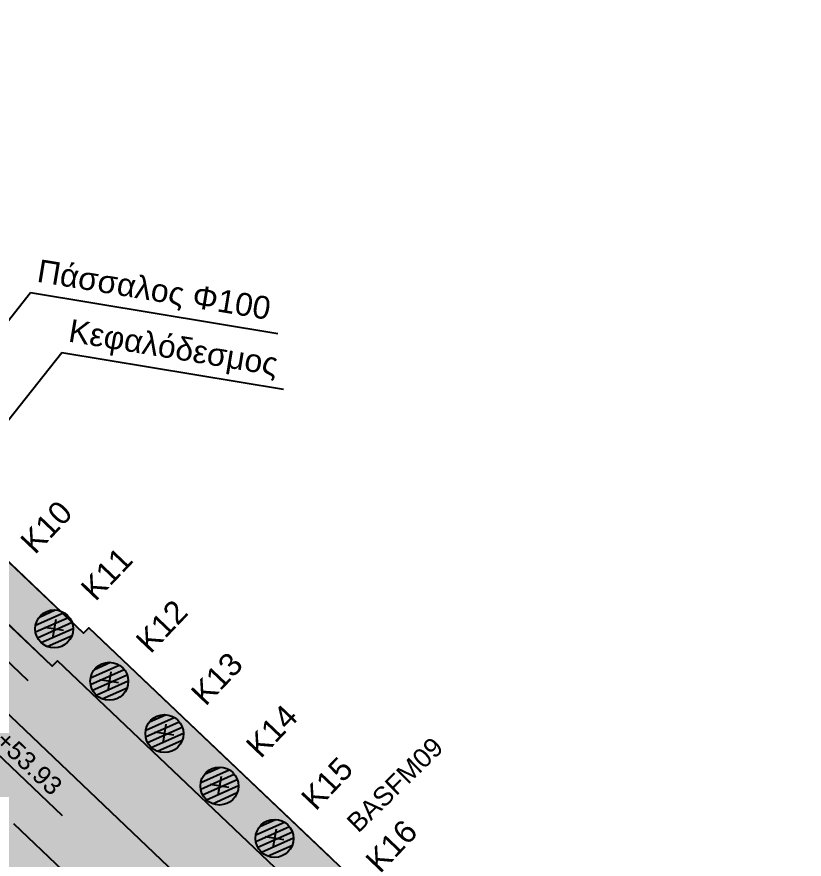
# Model space of a CAD drawing. Header units: metres. Extents: x 93017 to 94633, y 101979 to 102793.
# Drawn here: x 94266.44 to 94287.15, y 102351.26 to 102373.43 of the extents above; entities that cross this region are included whole.
import ezdxf
from ezdxf.enums import TextEntityAlignment as Align

# ---------------------------------------------------------------- set-up
doc = ezdxf.new("R2010")
doc.units = ezdxf.units.M
doc.header["$LTSCALE"] = 0.75
doc.header["$MEASUREMENT"] = 0
doc.linetypes.add('ACAD_ISO10W100', pattern=[18, 12, -3, 0, -3])
for name, color, linetype in [('A-LEVELS', 2, 'Continuous'), ('LEZANTES', 6, 'Continuous'), ('OTM Hatch 0.15', 1, 'Continuous'), ('OTM Leaders', 2, 'Continuous'), ('OTM Line 0.15', 1, 'Continuous'), ('OTM Line 0.35', 3, 'Continuous'), ('OTM Line Axis 0.15', 1, 'ACAD_ISO10W100'), ('OTM Text 0.25', 2, 'Continuous'), ('TEXT', 2, 'Continuous'), ('ΑΣΠΡΟΜΑΥΡΟ', 7, 'Continuous')]:
    doc.layers.add(name, color=color, linetype=linetype)
doc.styles.add('ARIAL', font='ARIAL.TTF')
doc.styles.add('DIM', font='wgsimpl.shx', dxfattribs={"width": 0.85})
doc.styles.add('grn', font='omete.shx', dxfattribs={"width": 0.9})
doc.styles.add('WG-SIMPL', font='ugsimpl.shx', dxfattribs={"width": 1.05})
doc.dimstyles.new('Metro 1 to 100', dxfattribs={"dimtxt": 0.4, "dimasz": 0.3, "dimexe": 0, "dimexo": 0, "dimgap": 0.15, "dimtad": 1, "dimzin": 1, "dimdsep": 46, "dimtxsty": 'DIM', "dimcen": 0, "dimclrd": 256, "dimclre": 256, "dimclrt": 256, "dimadec": 0, "dimazin": 0, "dimtfac": 0.002556, "dimtmove": 2, "dimatfit": 0, "dimfxl": 0, "dimtolj": 1, "dimtzin": 0, "dimlwe": -1, "dimarcsym": 0})

# ---------------------------------------------------------------- blocks, each defined once
blk = doc.blocks.new('STAUMH R')
at = {"layer": 'A-LEVELS'}
h = blk.add_hatch(color=256, dxfattribs=at)
h.paths.add_polyline_path([(0, 0.25, 0.414214), (-0.25, 0), (0, 0)])
h.paths.add_polyline_path([(0.25, 0), (0, 0), (0, -0.25, 0.414214)])
for p, q in [((0, 0.375), (0, -0.375)), ((0.25, 0), (3.25, 0)), ((-0.375, 0), (0.375, 0))]:
    blk.add_line(p, q, dxfattribs=at)
blk.add_circle((0, 0), 0.25, dxfattribs=at)
at = {"layer": 'A-LEVELS', "style": 'grn', "flags": 8}
for tag, rotation, p in [('FFL', 360, (1.186, 0.1)), ('SFL', 0, (1.186, -0.4))]:
    blk.add_attdef(tag, text='', height=0.3, rotation=rotation, dxfattribs=at).set_placement(p, align=Align.RIGHT)
at = {"layer": 'A-LEVELS', "style": 'grn'}
for p, rotation in [((1.4, 0.101), 360), ((1.4, -0.401), 0)]:
    blk.add_attdef('±000.00', p, '', height=0.3, rotation=rotation, dxfattribs=at)

msp = doc.modelspace()

# ---------------------------------------------------------------- hatches: boundary and pattern name
msp.add_hatch(color=52).paths.add_polyline_path([(94251.906, 102371.045), (94252.733, 102371.914), (94268.194, 102357.209), (94268.331, 102357.353), (94287.147, 102339.456), (94286.538, 102338.203), (94283.372, 102334.639), (94282.475, 102335.436), (94285.753, 102339.126), (94267.504, 102356.484), (94267.366, 102356.339)])
at = {"layer": 'OTM Hatch 0.15', "ltscale": 0.1}
h = msp.add_hatch(dxfattribs=at)
h.set_pattern_fill('LINE', color=11, scale=0.05, angle=23.9915, style=0)
h.set_pattern_definition([(23.99150133, (-34338.48104, 50319.37363), (-0.0645479298, 0.14503491737), [])])
edge = h.paths.add_edge_path()
edge.add_arc((94267.42, 102357.324), 0.5, -54.6323, 305.3677)
h = msp.add_hatch(dxfattribs=at)
h.set_pattern_fill('LINE', color=11, scale=0.05, angle=23.9915, style=0)
h.set_pattern_definition([(23.99150133, (-34337.0319, 50317.99522), (-0.0645479298, 0.14503491737), [])])
edge = h.paths.add_edge_path()
edge.add_arc((94268.869, 102355.945), 0.5, -54.6323, 305.3677)
h = msp.add_hatch(dxfattribs=at)
h.set_pattern_fill('LINE', color=11, scale=0.05, angle=23.9915, style=0)
h.set_pattern_definition([(23.99150133, (-34335.58278, 50316.61681), (-0.0645479298, 0.14503491737), [])])
edge = h.paths.add_edge_path()
edge.add_arc((94270.318, 102354.567), 0.5, -54.6323, 305.3677)
h = msp.add_hatch(dxfattribs=at)
h.set_pattern_fill('LINE', color=11, scale=0.05, angle=23.9915, style=0)
h.set_pattern_definition([(23.99150133, (-34334.13365, 50315.2384), (-0.0645479298, 0.14503491737), [])])
edge = h.paths.add_edge_path()
edge.add_arc((94271.767, 102353.188), 0.5, -54.6323, 305.3677)
h = msp.add_hatch(dxfattribs=at)
h.set_pattern_fill('LINE', color=11, scale=0.05, angle=23.9915, style=0)
h.set_pattern_definition([(23.99150133, (-34332.68452, 50313.85998), (-0.0645479298, 0.14503491737), [])])
edge = h.paths.add_edge_path()
edge.add_arc((94273.216, 102351.81), 0.5, -54.6323, 305.3677)
at = {"layer": 'ΑΣΠΡΟΜΑΥΡΟ', "lineweight": -3}
msp.add_hatch(color=43, dxfattribs=at).paths.add_polyline_path([(94277.015, 102347.437), (94267.504, 102356.484), (94267.366, 102356.339), (94265.917, 102357.717), (94253.584, 102369.449), (94253.496, 102369.202), (94253.256, 102368.759), (94252.943, 102368.439), (94252.558, 102368.243), (94252.221, 102367.668), (94251.71, 102367.27), (94251.412, 102366.818), (94250.994, 102366.423), (94250.561, 102366.161), (94250.206, 102365.922), (94249.824, 102365.521), (94249.372, 102365.262), (94248.973, 102364.864), (94248.533, 102364.677), (94248.166, 102364.39), (94250.924, 102361.766), (94262.266, 102350.977), (94262.129, 102350.832), (94273.354, 102340.154), (94273.422, 102340.565), (94273.618, 102341.18), (94273.765, 102341.677), (94273.896, 102342.274), (94274.186, 102342.65), (94274.598, 102342.973), (94275.031, 102343.423), (94275.21, 102343.914), (94275.406, 102344.264), (94275.65, 102344.577), (94275.955, 102344.979), (94276.171, 102345.412), (94276.398, 102345.88), (94276.511, 102346.448), (94276.658, 102346.848), (94276.881, 102347.216)])

# ---------------------------------------------------------------- linework, layer by layer
at = {"layer": 'LEZANTES', "color": 2, "ltscale": 0.5}
msp.add_lwpolyline([(94251.906, 102371.045), (94252.733, 102371.914), (94268.194, 102357.209), (94268.331, 102357.353), (94287.147, 102339.456), (94286.538, 102338.203), (94283.372, 102334.639), (94282.475, 102335.436), (94285.753, 102339.126), (94267.504, 102356.484), (94267.366, 102356.339), (94251.906, 102371.045)], dxfattribs=at)
at = {"layer": 'OTM Hatch 0.15'}
for p, q in [((94265.204, 102357.416), (94266.724, 102355.969)), ((94264.637, 102356.574), (94275.549, 102346.195))]:
    msp.add_line(p, q, dxfattribs=at)
at = {"layer": 'OTM Line 0.15'}
for p, q in [((94267.46, 102357.57), (94267.379, 102357.077)), ((94267.666, 102357.283), (94267.173, 102357.364)), ((94268.91, 102356.192), (94268.828, 102355.698)), ((94269.115, 102355.904), (94268.622, 102355.986)), ((94270.359, 102354.813), (94270.277, 102354.32)), ((94270.565, 102354.526), (94270.071, 102354.607)), ((94271.808, 102353.435), (94271.726, 102352.942)), ((94272.014, 102353.148), (94271.52, 102353.229)), ((94273.257, 102352.057), (94273.175, 102351.563)), ((94273.463, 102351.769), (94272.97, 102351.851))]:
    msp.add_line(p, q, dxfattribs=at)
for centre in [(94267.42, 102357.324), (94268.869, 102355.945), (94270.318, 102354.567), (94271.767, 102353.188), (94273.216, 102351.81)]:
    msp.add_circle(centre, 0.5, dxfattribs=at)
at = {"layer": 'OTM Line 0.35', "ltscale": 0.05}
for p, q in [((94268.194, 102357.209), (94252.733, 102371.914)), ((94265.917, 102357.717), (94267.366, 102356.339)), ((94268.194, 102357.209), (94268.331, 102357.353)), ((94274.675, 102351.319), (94268.331, 102357.353)), ((94267.366, 102356.339), (94267.504, 102356.484))]:
    msp.add_line(p, q, dxfattribs=at)
at = {"layer": 'OTM Line Axis 0.15', "color": 2, "ltscale": 0.2}
msp.add_line((94244.03, 102373.43), (94284.388, 102335.042), dxfattribs=at)

# ---------------------------------------------------------------- block references
at = {"layer": 'A-LEVELS'}
ref = msp.add_blockref('STAUMH R', (94263.858, 102355.993), dxfattribs=dict(at, xscale=1.600000000005039, yscale=1.599999999998545, zscale=1.6, rotation=316.5437734244851))
ref.add_attrib('FFL', 'EL', dxfattribs={"height": 0.48, "rotation": 316.5438, "style": 'WG-SIMPL', "width": 1.05}).set_placement((94265.589, 102354.573), align=Align.RIGHT)
ref.add_attrib('±000.00', '+53.93', (94265.839, 102354.339), dxfattribs={"height": 0.48, "rotation": 316.5438, "style": 'WG-SIMPL', "width": 1.05})

# ---------------------------------------------------------------- texts
at = {"layer": 'OTM Text 0.25', "style": 'ARIAL'}
for s, p in [('Πάσσαλος Φ100', (94266.941, 102366.463)), ('Κεφαλόδεσμος', (94267.767, 102364.889))]:
    msp.add_text(s, height=0.6, rotation=350.6259, dxfattribs=at).set_placement(p)
for s, p in [('K10', (94267.211, 102360.006)), ('K11', (94268.798, 102358.773)), ('K12', (94270.247, 102357.394)), ('K13', (94271.696, 102356.016)), ('K14', (94273.145, 102354.637)), ('K15', (94274.595, 102353.259)), ('K16', (94276.288, 102351.611))]:
    msp.add_text(s, height=0.6, rotation=46.4327, dxfattribs=at).set_placement(p, align=Align.MIDDLE_CENTER)
at = {"layer": 'TEXT', "color": 253, "style": 'ARIAL'}
msp.add_text('BASFM09', height=0.5, rotation=44.3298, dxfattribs=at).set_placement((94276.381, 102353.225), align=Align.MIDDLE_CENTER)

# ---------------------------------------------------------------- leaders
at = {"layer": 'OTM Leaders', "lineweight": 0}
for points in [[(94262.934, 102361.314), (94266.797, 102366.172), (94273.299, 102365.099)], [(94264.523, 102360.7), (94267.623, 102364.598), (94273.45, 102363.636)]]:
    msp.add_leader(points, dimstyle='Metro 1 to 100', override={"dimasz": 0.5}, dxfattribs=at)

doc.saveas('drawing.dxf')
